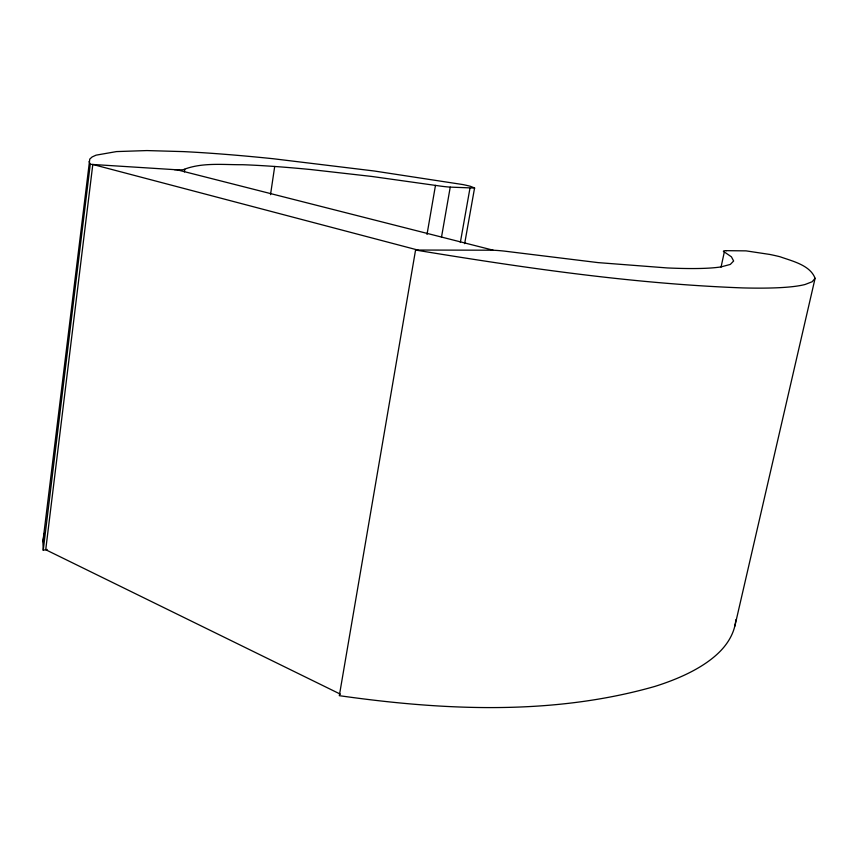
<?xml version="1.0" encoding="UTF-8"?>
<svg xmlns="http://www.w3.org/2000/svg" width="858" height="858" viewBox="0 0 858 858"><rect width="100%" height="100%" fill="white"/><g stroke="black" fill="none" stroke-linecap="round" stroke-linejoin="round"><path stroke-width="1.29" d="M47.169 549.431L43.243 550.235L42.9 541.666L89.758 159.095L92.106 156.96L96.075 155.159L116.484 151.587L146.9 150.568L183.676 151.619A507.346 50.719 10.5 0 1 223.584 154.204A506.574 50.622 10.5 0 1 273.091 158.719L374.174 170.989L462.816 184.556A18.168 1.341 10 0 1 470.452 186.315L474.753 188.063L450.236 187.119A28.335 2.134 9.9 0 1 440.69 186.132L371.804 176.458L310.896 169.552A376.287 36.444 10.3 0 0 274.699 166.473A376.33 36.454 10.3 0 0 242.664 164.715C222.919 164.854 201.866 162.205 183.172 169.712A36.615 3.346 8.9 0 1 174.26 169.627M43.243 550.235L90.251 164.307L89.114 161.551M184.406 171.922L184.76 169.305M270.517 194.659L274.699 166.473M90.251 164.307L177.08 169.809L493.189 250.204L415.562 250.043L339.318 695.677C443.65 710.445 552.552 715.669 654.911 686.411A435.038 139.446 8.8 0 0 721.235 650.192C729.053 641.859 734.909 631.306 735.821 619.766M42.9 541.666L44.241 533.365M427.016 234.427L435.478 185.382M441.484 237.269L450.236 187.119M460.338 242.46L469.937 188.374M464.65 243.651L474.517 188.277M721.052 267.106L724.302 252.08M734.856 626.125L815.1 278.314C810.124 265.133 792.492 261.186 779.997 256.746A21.236 1.716 11 0 0 769.701 254.429L746.031 250.868L726.415 250.675M815.1 278.314L812.172 281.746L805.147 284.47A458.848 41.656 9.7 0 1 742.706 287.913C632.882 283.826 523.884 267.835 415.562 250.043M417.867 250.053L92.803 164.468L45.731 549.721L340.433 694.186M726.436 250.686A33.355 2.788 11 0 0 723.401 251.351L731.413 256.821L733.633 261.014L730.308 264.425L721.052 266.892A349.742 31.542 9.8 0 1 667.17 267.932L598.069 262.612L504.322 251.104A43.168 4.944 10.3 0 0 490.744 250.204"/></g></svg>
